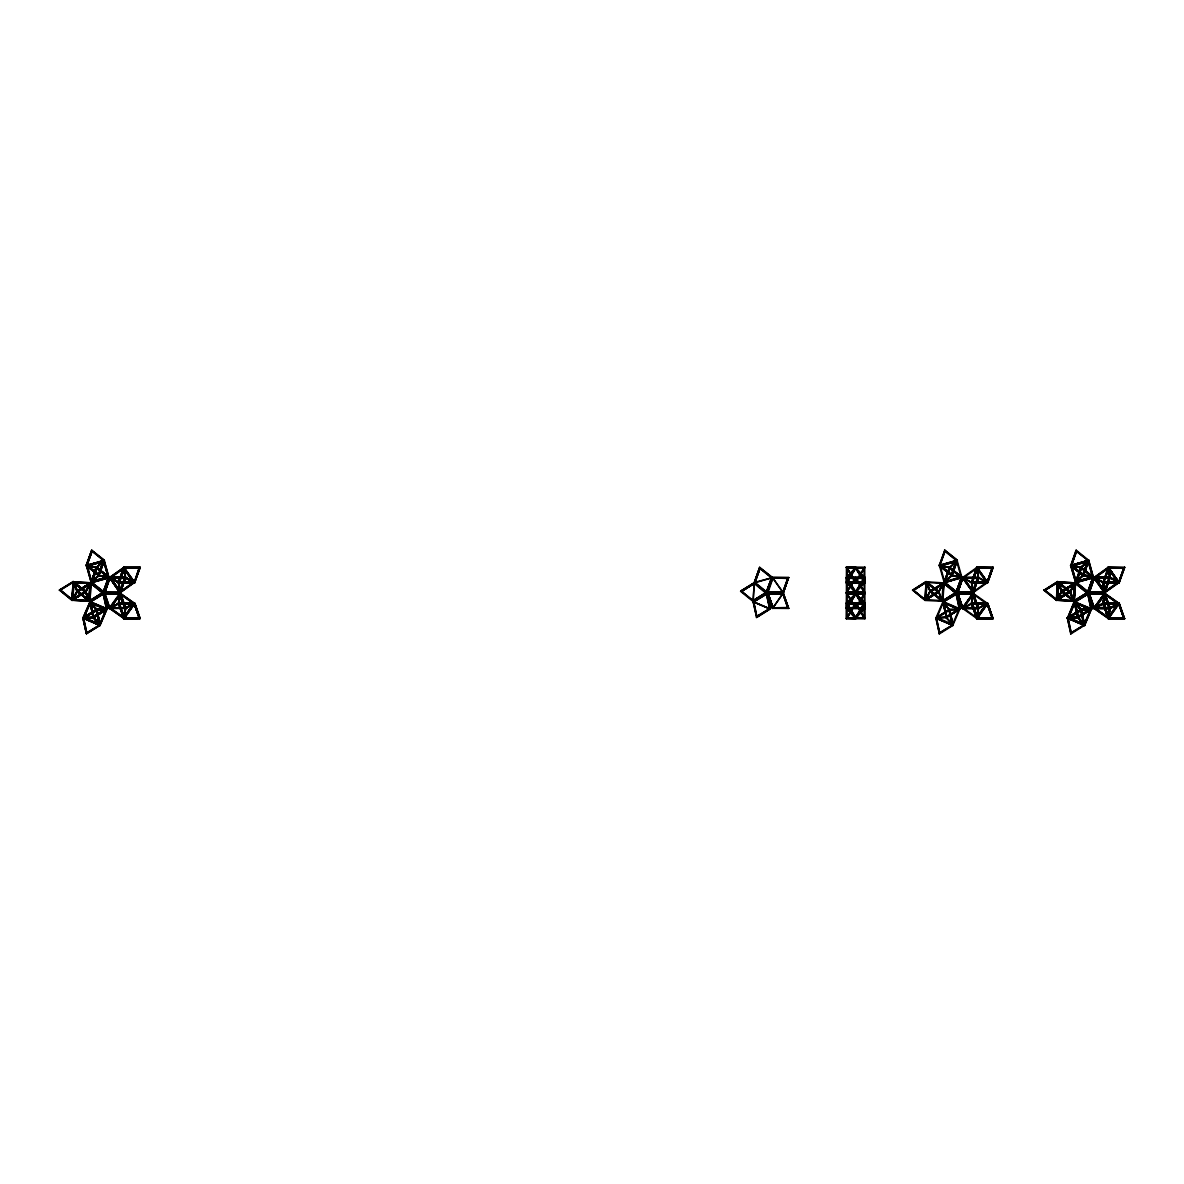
<?xml version="1.0" encoding="UTF-8"?>
<svg xmlns="http://www.w3.org/2000/svg" width="1184" height="1184" viewBox="0 0 1184 1184"><rect width="100%" height="100%" fill="white"/><g stroke="black" fill="none" stroke-linecap="round" stroke-linejoin="round"><path stroke-width="1.5" d="M847.063 567.994L864.305 567.994L846.96 567.994L855.736 567.817L847.152 567.817L847.048 592.326L864.305 592.163L855.736 592.163M864.853 577.422L864.838 582.72L846.412 582.735L846.427 577.437L864.853 577.422L855.736 592.858M132.253 604.18L125.386 608.073L109.328 608.472L103.778 592.962L89.792 601.413L77.374 591.364L73.171 581.507L71.987 600.436L73.512 581.684L85.929 591.704L88.415 598.038L85.855 591.793L74.784 582.913M72.757 599.696L73.808 582.572L90.147 583.505L89.037 600.614L72.712 599.592M89.007 598.971L89.94 585.281M91.301 582.72L109.505 577.777L104.148 592.829L89.94 602.079L90.902 582.72L74.992 582.01M1058.289 583.579L1061.426 591.467L1074.021 601.368L1056.587 600.288L1057.682 581.507L1061.5 591.349L1074.199 601.65M1058.274 584.289L1057.238 599.696L1071.668 600.584M1074.317 585.281L1073.474 598.971L1074.406 585.281M1074.036 599.518L1075.116 582.794L1070.084 591.896L1056.468 600.258L1043.666 590.106M88.504 584.334L76.96 591.275L72.076 600.184L85.84 592L71.987 600.17M89.94 601.324L71.839 600.14L73.186 581.507M140.334 567.166L134.443 582.617L123.639 567.417L118.341 582.484L119.836 590.831L118.415 582.558L123.713 567.506L125.711 577.585L120.132 592.829L103.615 593.332L107.211 609.05L89.821 601.694L103.763 592.977L109.239 608.458L104.754 594.768M71.958 600.436L77.034 591.156L90.65 582.794L89.496 601.294L107.034 608.798L100.018 625.167L93.151 617.574L89.94 601.635L103.393 592.844L90.976 583.002L96.511 567.314L88.104 565.76M756.413 617.634L770.266 608.961L752.98 601.561L766.596 592.844L772.826 608.384M754.119 583.638L741.465 591.423L754.134 583.431L741.48 591.423L754.149 583.46L753.142 601.324L754.193 582.824L740.577 591.364L752.994 601.413L766.581 593.051L754.178 582.809L740.592 591.156L754.178 583.016L759.669 567.166M925.962 581.744L944.077 582.928L942.878 601.324L924.896 600.436L926.11 581.507L912.509 590.224L926.125 581.67M942.864 601.901L956.332 592.844L962.207 608.458L978.532 608.517L987.397 603.218L971.457 603.233L964.042 607.407M944.58 549.953L957.353 560.284L939.09 565.449L957.072 560.239L961.882 577.363L951.758 575.764L939.119 565.449L949.509 567.166L961.941 577.185L944.136 582.424L938.853 591.911L925.237 600.273L912.524 590.017L924.926 600.258L938.897 591.822L926.998 582.35L925.74 599.563L930.328 591.156L942.73 601.413L956.317 593.051L944.136 582.336L961.852 577.259L944.21 582.706L962.577 577.555L973.352 592.636L978.65 577.585L976.652 567.506L978.31 577.703M1057.667 581.67L1044.051 590.224L1057.652 581.507M1075.768 600.48L1087.859 593.051L1075.575 582.291L1093.468 577.185L1081.051 567.166L1070.632 565.449L1088.599 560.239L1093.498 577.718L1075.768 582.72L1070.514 565.419L1088.88 560.284L1070.958 565.671M59.2 590.106L73.201 581.67L85.84 592L90.014 584.496M60.488 590.076L73.142 582.291L84.686 591.852L72.032 599.622L60.488 590.076L72.18 599.533M89.599 601.294L76.945 591.467L73.201 581.67L59.57 590.224L71.972 600.244L85.929 591.704M72.772 599.459L77.522 591.393L91.005 582.824L77.389 591.156L90.976 582.809L103.378 593.051M84.7 591.645L72.046 599.43L85.44 591.674L89.244 584.778L85.366 591.763M88.519 599.045L85.633 591.689L72.313 600.273L85.662 591.778L73.068 581.61M89.214 584.008L76.96 591.275L89.777 601.398L77.034 591.349L73.452 581.773L72.165 600.155M89.673 600.643L102.505 592.784L89.836 600.776L77.537 591.186L73.763 582.676L84.064 590.934M90.798 583.534L102.505 592.784L89.821 600.762M753.024 600.554L765.693 592.784L753.009 600.762L741.48 591.216L753.172 600.688M766.581 593.051L752.965 601.398L767.291 593.199M913.426 590.076L924.97 599.622L913.412 590.283L926.095 582.306L913.412 590.283L926.095 582.306L925.074 600.17L929.973 591.156L943.929 582.824L956.317 593.051L942.716 601.398L956.332 592.844L962.266 608.31L978.62 608.458L962.207 608.147L973.13 592.962L978.532 577.422L962.607 577.407L971.472 582.72L987.397 582.72L993.258 567.166M924.926 600.051L938.512 591.911L943.589 582.794L942.434 601.294L959.958 608.798L952.809 625.463L935.878 618.211L943.026 601.531L956.642 593.362L962.429 577.777L949.42 567.565L957.264 560.654L949.45 567.698L940.17 565.982L956.805 561.408L949.657 567.639L944.255 582.395L949.42 567.565L962.429 577.777L978.369 577.792L976.8 568.424L963.406 577.748L973.292 591.763L986.598 582.38L976.622 568.424M930.328 591.156L943.885 583.46L955.414 592.992L942.76 600.762L931.231 591.216L943.87 583.431L955.429 592.784L942.775 600.776L955.414 592.992M926.362 598.749L937.624 591.645L926.376 598.764M942.183 584.778L938.542 591.896L927.945 598.186M929.973 591.156L943.929 582.824L930.062 591.26M1044.939 590.283L1057.623 582.306L1044.939 590.283L1056.483 599.607L1069.152 591.852L1056.483 599.607L1069.167 591.645L1056.513 599.43L1044.939 590.283L1057.593 582.498M1124.8 567.166L1119.235 582.513L1109.822 577.496L1104.494 593.184L1093.75 608.147L1110.059 608.517L1119.294 603.292L1110.148 608.517L1093.794 608.472L1088.629 593.095L1075.457 582.809L1070.306 592L1056.735 600.406L1044.066 590.017M1062.744 591.423L1075.412 583.431L1062.744 591.423L1075.412 583.431L1086.971 592.784L1074.302 600.776L1062.744 591.423L1074.288 600.762L1086.956 592.992L1075.427 583.46L1061.989 591.393L1057.416 599.681L1058.392 582.439L1070.351 591.896L1073.444 599.681M1056.454 600.051L1070.07 591.704L1073.252 599.874M1073.681 584.008L1061.382 591.349L1074.243 601.398L1061.856 591.156L1075.457 582.809L1061.856 591.364L1058.126 598.423M1057.371 598.704L1061.708 591.171L1074.258 601.576L1091.5 608.798L1081.096 609.375L1067.642 618.018L1074.258 601.309L1087.859 592.844L1104.568 593.11L1110.266 608.354L1108.342 618.788L1118.954 603.218L1109.822 608.339L1093.809 608.31L1088.51 593.258L1093.705 608.458L1103.281 603.677L1094.934 608.191L1104.998 594.176M90.976 583.002L77.389 591.156M85.44 591.674L71.987 600.258L59.585 590.017M90.147 583.505L88.933 600.614L72.816 599.563L74.015 582.454L77.537 591.186L87.764 599.563M89.777 601.561L96.822 609.449L100.196 625.448L93.24 617.693L90.102 601.99L96.881 609.553L100.285 625.152L86.447 633.721L82.924 618.033L89.984 601.99L91.005 582.646L109.002 577.185L96.407 567.654L88.622 566.381M754.164 583.002L772.22 577.718L754.4 582.424M925.696 599.459L926.954 582.454L938.868 591.704L926.45 581.684L929.958 591.349L942.375 601.383L943.87 583.431M938.512 591.911L927.96 598.201M925.74 599.563L941.976 600.614L943.086 583.505L926.85 582.439M943.9 583.002L949.45 567.284M1057.504 581.744L1056.32 600.155L1074.406 601.324L1075.59 582.913L1057.934 581.773M1059.251 582.913L1070.321 591.793L1058.54 582.35L1057.238 599.459M1059.014 583.949L1061.93 591.304L1056.557 600.184L1070.055 591.911L1056.439 600.436L1070.38 591.911L1075.679 582.336L1093.424 577.437L1080.844 567.106L1076.7 580.071M1057.371 599.8L1073.503 600.614L1074.613 583.505L1058.392 582.439M1059.058 583.105L1070.114 591.985L1075.368 582.72L1061.515 591.156L1075.294 583.016L1074.066 601.294L1075.309 582.898L1059.458 582.01M1075.457 582.928L1081.051 567.166M87.956 565.996L96.54 567.417L109.402 577.703L120.324 593.347L134.828 603.603L124.157 618.655L109.268 608.147L119.954 593.095L125.8 608.354L120.28 592.518L134.488 582.454L125.593 577.318L109.638 577.348L118.888 591.334M1104.924 593.317L1093.986 608.31L1109.778 608.324L1119.028 603.44L1104.746 593.317L1110.192 577.585L1108.194 567.506L1109.941 577.762L1104.613 592.488L1110.178 608.354L1108.446 618.388L1102.852 603.396L1104.346 595.034L1102.881 603.396L1108.18 618.433L1124.534 618.492L1119.25 603.426L1103 603.233C1074.998 618.655 1121.322 593.806 1094.948 608.073L1108.254 617.574L1103.399 603.514L1104.731 595.73L1103.384 603.514L1108.342 618.788L1119.309 603.603L1104.42 593.095M123.639 567.417L125.474 577.659L134.843 582.646L118.385 582.587L123.994 567.314L118.933 582.439L120.531 591.763L118.459 582.661L124.024 567.299L134.828 582.646L118.459 582.661L109.638 577.348L118.711 582.484L134.739 582.528L139.964 567.314L124.024 567.299L109.579 577.526L123.891 567.506L125.474 577.762L120.087 592.844L109.683 577.526L96.481 567.565L104.414 560.284L91.849 550.308L86.314 565.39L98.953 575.764L91.331 582.395L96.259 567.18M134.458 582.72L125.356 577.585L109.387 577.614L104.029 592.666L109.387 577.614L125.593 577.422L134.502 582.454L118.533 582.72C86.802 564.516 139.105 593.791 110.438 577.688L125.312 577.777L133.659 582.38L120.354 591.763L110.497 577.526L118.74 582.202L133.6 582.558L125.312 577.866L123.92 567.476L140.082 567.491L134.769 582.513L118.578 582.439L120.132 592.577L125.711 577.481M123.832 567.536L140.082 567.491M125.193 577.703L123.595 568.379L133.585 582.439L123.698 568.29L125.445 577.792L109.283 577.481L125.356 577.496M123.891 616.02L125.282 608.236L120.531 594.176L118.652 603.574L123.906 618.788L139.949 618.655L134.769 603.426L140.067 618.492L123.876 618.788L118.415 603.396L120.28 592.607L134.458 582.35L118.504 582.38L120.132 592.488M971.472 582.572L987.678 582.528L992.902 567.314L987.412 582.572L976.815 567.166L987.767 582.35L973.174 592.636L971.354 582.558L976.859 567.166L987.767 582.646L993.021 567.491L976.963 567.299L971.62 582.602L963.421 577.866M1108.342 568.424L1118.14 582.38L1104.835 591.763L1094.963 577.526L1109.822 577.496L1118.939 582.72L1124.548 567.491L1108.357 567.166L1119.028 582.528L1108.357 567.166L1093.764 577.792L1104.42 592.829L1093.986 577.629L1108.668 567.299L1110.192 577.585L1108.328 567.092M1074.11 568.202L1083.123 575.454C1088.392 571.902 1117.711 591.349 1094.904 577.688L1105.012 591.763L1103.399 582.439L1108.831 567.832L1123.823 568.009L1118.865 581.995L1104.006 581.995L1118.865 581.995L1103.888 581.832L1108.86 567.817L1104.006 581.995M1076.108 600.776L1088.185 593.362L1093.35 577.585L1109.793 577.629L1118.081 582.558L1110.163 577.392L1094.046 577.526L1083.197 575.735L1070.75 565.73L1086.764 561.024M1124.43 567.314L1119.206 582.528L1103.148 582.35L1104.702 592.636L1102.822 582.484L1118.939 582.35L1108.12 567.417L1118.998 582.558L1108.387 567.166M987.397 582.72L978.295 577.585L973.204 593.332L962.163 608.458L978.236 608.324L987.767 603.292L976.815 618.788L978.65 608.354L973.159 592.962L971.59 582.38L987.796 582.661L971.472 582.72M1088.629 593.095L1104.45 593.273L1103.059 582.321L1119.309 582.646L1110.074 577.422L1094.105 577.348L1104.79 592.577L1094.12 577.466L1103 582.72L1118.939 582.72M110.482 577.866L119.362 590.283M935.7 617.959L953.135 625.448L935.7 618.004L946.268 617.648L960.15 609.02L946.386 617.323L942.73 601.946L956.642 593.362L962.311 577.614L978.25 577.629L986.583 582.276L971.753 582.276M1094.963 577.866L1103.281 582.276L1118.036 582.454L1109.171 569.696M1103 582.72L1104.998 591.689L1094.978 577.644M1103.177 582.484L1094.105 577.348L1103.251 582.543L1108.461 567.314L1103.281 582.276M125.312 608.073L133.6 603.396L123.758 617.574L110.512 608.191L118.814 603.677L134.739 603.44L118.504 603.233L134.828 603.292L140.067 618.492L124.009 618.64L118.385 603.396L120.191 592.962M124.128 618.462L118.8 603.426L109.268 608.458L120.457 593.317L118.652 603.574L120.457 593.317L125.312 608.324L123.876 617.515L118.903 603.514L120.294 594.235M139.949 618.655L134.858 603.307L123.92 618.477L125.474 608.176L120.132 593.095L104.162 593.095M125.548 608.176L123.728 618.433L125.711 608.354L120.413 593.317M978.65 608.354L972.863 593.11L971.59 603.574L987.678 603.44L993.006 618.492L976.637 618.433L971.339 603.396L973.13 593.258L987.767 603.603L977.081 618.655L962.444 608.31L956.983 593.258L973.041 593.11L978.28 608.339L986.538 603.396L976.696 617.574L963.391 608.191L973.47 594.176L971.857 603.514L976.815 618.788M966.218 606.8L971.738 603.677L986.568 603.677L973.292 594.176L978.132 608.236L976.8 617.515L971.59 603.574L976.904 618.655L993.258 618.788M976.637 618.433L978.132 608.236M1093.809 608.31L1109.896 608.147L1118.066 603.396L1108.357 617.515L1094.978 608.191L1104.909 594.235L1118.125 603.677L1104.835 594.176L1103.118 603.574L1108.446 618.655L1124.785 618.788M1108.446 618.655L1124.534 618.492L1108.564 618.477L1103.266 603.426L1119.206 603.44L1103.148 603.588L1104.776 594.235L1109.66 608.236L1108.328 617.515M1109.941 608.176L1108.18 618.433L1109.66 608.236M133.392 604.832L123.832 618.388L125.8 608.354L109.328 608.31L104.636 594.93M1108.638 614.466L1109.778 608.073L1104.598 593.095L1109.778 608.324L1118.096 603.396L1110.237 614.777M92.234 580.071L96.6 567.595L103.733 561.305L98.598 575.261L92.633 580.456M106.575 576.475L98.642 575.454L104.281 560.239M1076.049 580.574L1080.74 567.18L1088.747 560.239M1087.844 562.163L1083.153 575.557L1093.291 577.215M1070.854 565.227L1083.286 575.764L1088.081 562.296M86.032 565.419L96.437 567.402L104.325 560.654L86.151 565.449L91.656 550.353L86.343 565.404L98.923 575.38L90.99 582.247L108.958 577.437L98.82 575.764L86.343 565.567L104.133 560.239L109.032 577.718L91.286 582.706M86.95 565.227L92.1 551.167L103.659 560.52L98.686 574.521L86.935 565.212L92.1 551.167L86.95 565.227L98.686 574.506L103.659 560.52L92.1 551.167M91.079 582.276L96.363 567.106L91.138 582.587L77.034 591.156M109.328 577.777L103.778 592.977L91.168 582.602L96.629 567.358M91.005 582.646L96.481 567.565L103.748 561.379L108.173 576.948L91.553 581.507L108.173 576.948M96.718 568.424L91.775 582.439L103.511 591.719L108.484 577.718L96.925 568.364L91.76 582.424L103.511 591.719L108.454 577.703L96.925 568.364L91.775 582.439L96.925 568.364M98.686 574.521L103.659 560.52M109.165 577.422L98.731 575.735L104.266 560.343L91.656 550.353M103.511 591.719L108.484 577.718M103.556 592.636L108.884 577.585M124.483 567.994L119.525 581.995L134.369 582.01L139.224 567.832L124.394 567.817L119.421 581.832L134.399 581.995L139.224 567.832L124.364 567.832L119.421 581.832L124.394 567.817L139.224 567.832M119.643 592.148L124.586 578.147L109.742 578.132L104.888 592.311L119.732 592.326L124.586 578.147L109.712 578.147L104.769 592.148L119.554 592.326M120.413 592.548L125.445 577.792M788.884 577.481L772.175 577.555L766.951 592.577L754.341 582.587L759.669 567.565L754.341 582.587L766.966 592.977L753.142 601.812L770.236 608.976L766.714 593.288L753.128 601.635L756.65 617.323L753.128 601.635M760.113 568.364L754.963 582.439L759.921 568.424L771.672 577.718L766.507 591.778L771.657 577.703L766.507 591.778L754.948 582.424L759.921 568.424L771.48 577.777M772.101 579.45L766.98 592.962L772.427 577.481L783.142 592.829L788.514 577.629L772.575 577.614L766.714 593.288L770.266 608.961M768.076 592.311L772.915 578.147L787.893 578.325L782.92 592.326L768.076 592.311L782.92 592.326L787.893 578.325L772.915 578.147L787.893 578.325M788.514 577.629L783.29 592.844L788.514 577.629L783.32 592.829L767.35 592.829L771.983 579.287M957.264 560.654L951.951 575.705L957.353 560.284L944.788 550.308L939.267 565.404L951.877 575.764L939.341 565.745L957.146 560.639M939.889 565.227L945.039 551.167L956.568 560.506L951.625 574.521L939.874 565.212L945.039 551.167L956.583 560.52L951.625 574.521L940.081 565.182M944.714 582.439L956.45 591.719L961.393 577.703L949.849 568.364L944.684 582.424L956.45 591.719L961.408 577.718L949.849 568.364L944.462 581.522M951.418 574.566L956.568 560.506M956.45 591.719L961.393 577.703M949.405 567.506L944.077 582.587L956.494 592.636L962.178 577.481L957.086 592.829L973.026 592.844L956.983 593.258L962.266 608.31M976.83 567.506L962.459 577.629L956.968 592.666L973.159 592.977M962.622 578.295L957.826 592.311L972.656 592.326L977.525 578.147L962.681 578.132L957.708 592.148L972.686 592.311L977.525 578.147M962.77 578.31L957.826 592.311L962.681 578.132L977.644 578.325L962.651 578.147M963.48 577.703L973.47 591.763L971.872 582.439L977.288 567.832L992.281 568.009L987.338 581.995L972.464 581.995L977.333 567.817L992.281 568.009L987.308 582.01L972.464 581.995L977.229 567.994L992.162 567.832L987.308 582.01L992.162 567.832M972.464 581.995L977.407 567.994M972.937 592.666L978.25 577.629L973.248 592.577M1076.123 549.953L1070.795 565.39L1083.434 575.528L1071.017 565.493L1081.14 567.462L1071.594 565.967L1076.049 581.61L1092.64 576.948L1076.138 581.625L1092.61 576.86L1088.584 562.992M1075.457 582.247L1081.14 567.506L1085.832 563.451M1081.199 568.424L1092.936 577.703L1087.978 591.719L1076.419 582.365L1081.392 568.364L1076.226 582.424L1081.096 567.358M1088.629 560.358L1083.153 575.291L1077.1 580.456M1076.996 581.255L1083.493 575.705L1088.792 560.654L1093.32 577.304L1077.336 581.758M1092.936 577.703L1087.785 591.778L1092.936 577.703L1087.785 591.778L1076.226 582.424M1086.794 561.112L1070.839 565.656L1080.785 567.373L1093.557 577.555L1088.096 593.317L1091.678 609.05L1077.795 617.648L1071.106 618.018M1094.904 577.688L1108.165 568.29L1109.941 577.762L1093.824 577.629L1088.259 592.962L1075.486 582.646L1093.483 577.703M1104.08 592.163L1089.236 592.148L1104.228 592.311L1109.053 578.147L1094.223 578.132L1089.236 592.148L1104.198 592.326L1109.053 578.147L1104.198 592.326L1089.354 592.311L1094.164 578.295M1104.835 591.763L1109.793 577.629M86.521 565.33L91.849 550.308M91.168 582.602L96.674 567.506M98.494 574.566L103.452 560.58M98.953 575.764L104.414 560.284M103.319 591.778L108.277 577.777M134.621 582.365L118.681 582.35L123.92 567.166M119.91 592.844L125.326 577.629M766.758 592.636L772.279 577.555L759.876 567.506M782.802 592.163L787.774 578.147M944.788 550.308L939.474 565.345M944.684 582.424L949.849 568.364M957.205 560.343L951.67 575.439L945.661 580.486M956.243 591.778L961.216 577.777M956.494 592.636L962.03 577.555L956.702 592.977L944.092 582.602M977.081 567.462L993.021 567.491L976.933 567.314L971.872 582.439M1070.987 565.33L1076.33 550.308L1088.718 560.328L1083.242 575.572L1093.468 577.185M1109.911 577.792L1093.365 577.6L1088.022 592.636L1075.62 582.587L1080.948 567.565L1088.348 561.408L1073.237 565.493M1073.089 566.381L1081.184 567.639L1075.634 582.602M1087.356 563.747L1083.493 575.705M1087.548 563.688L1083.419 575.764M1093.853 577.614L1088.629 592.829L1104.702 592.977M1104.879 592.548L1102.881 582.558L1108.49 567.299L1124.548 567.491M106.812 609.035L96.629 609.375L83.043 617.737L86.447 633.721L100.033 625.374L106.945 609.168L93.225 617.397L99.885 625.463L82.939 618.211L89.954 601.857L106.989 609.346L93.432 617.767L107.063 608.961L93.225 617.634L82.762 617.989L96.688 609.479L107.211 609.05L93.329 617.648L83.857 617.441L96.688 609.479L99.678 624.456L93.625 617.308L90.798 604.402M1074.376 601.946L1067.539 617.915L1084.662 625.448L1077.751 617.515L1091.352 609.094L1077.899 617.767L1067.228 617.989L1084.662 625.448L1091.352 609.109L1074.273 601.946L1077.618 617.574L1084.366 625.167L1081.288 609.449L1074.539 601.546L1077.928 617.323L1067.509 617.737L1084.766 625.552M83.206 617.974L100.137 625.256L84.863 618.788M85.603 618.344L99.782 624.456L106.072 609.42L90.295 602.656L102.934 608.236M99.826 624.368L83.901 617.604L90.295 602.656L106.131 609.479L99.708 624.279M86.447 633.721L82.91 618.048L96.762 609.375L100.048 625.359L96.555 609.553L107.226 609.02M1068.501 617.678L1077.928 617.323L1090.582 609.582L1076.345 603.544L1090.597 609.479L1081.155 610.012L1074.613 602.76L1078.091 617.308L1084.144 624.456L1080.977 609.938L1074.658 602.878L1077.973 617.589L1067.598 617.9L1081.17 609.479L1067.509 617.737M1074.302 602.079L1088.185 593.362L1091.53 608.961L1077.736 617.234L1091.678 609.05L1080.977 609.656L1090.464 609.331M1070.084 618.344L1084.263 624.456L1090.597 609.479L1077.736 617.293L1084.603 625.256L1091.426 609.168L1076.152 602.715M83.99 617.767L89.629 604.447M106.072 609.42L90.265 602.745M936.899 617.693L946.268 617.116L958.922 609.331L943.189 602.745L949.376 609.834L952.75 624.264L946.075 617.574L953.09 625.063L949.642 609.775L942.997 601.857L949.553 609.908L959.04 609.582L943.234 602.656L936.825 617.604L952.632 624.279M949.45 609.656L959.854 609.286L942.893 601.812M1068.53 617.856L1074.776 602.656L1090.494 609.508M1084.174 624.279L1068.397 617.515M83.635 618.196L86.802 632.892L99.471 625.122L96.156 610.515L83.487 618.3L86.802 632.892L99.441 625.122L96.348 610.589L83.487 618.3M939.149 634.047L952.987 625.359L949.686 609.375L959.854 609.286M949.686 609.375L935.863 618.033L939.386 633.721L935.967 617.737L949.568 609.375L936.085 617.989M1084.648 625.167L1067.406 618.211L1084.352 625.463M1075.013 602.064L1087.83 594.19L1090.923 608.724L1078.284 616.494L1090.952 608.709L1087.83 594.19L1074.968 601.886L1078.091 616.405M1070.676 634.047L1084.766 625.152L1081.347 609.553L1075.694 603.248M1074.598 601.709L1077.721 617.693L1091.396 609.286L1081.17 609.479L1067.228 617.989M1084.529 625.359L1081.229 609.375L1084.307 625.3L1081.17 609.73L1074.613 602.76M952.602 624.368L958.996 609.42M1090.538 609.42L1084.13 624.368L1077.988 617.19L1071.579 617.471M93.314 617.515L90.102 601.99M89.096 600.525L77.004 591.245L72.254 600.406L77.345 591.171L73.66 598.423M85.544 591.97L89.732 584.348M85.84 592L89.096 586.05M1057.549 598.912L1061.737 591.29L1072.689 600.155M1073.622 584.852L1069.833 591.763L1057.194 599.592M85.618 591.896L89.422 584.985M925.237 600.273L930.284 591.171M1061.515 591.156L1056.779 600.273L1057.978 581.684L1070.395 591.704L1074.125 601.191M1073.725 584.778L1070.306 592M107.374 576.268L96.466 567.121L107.522 576.031M1071.535 566.13L1088.214 561.305L1092.64 576.948L1083.36 575.232L1071.653 566.144M1093.232 577.378L1080.933 567.121L1070.898 565.493L1075.546 582.276M1083.197 575.735L1070.898 565.493M108.232 576.786L96.585 567.166L86.402 565.745L104.207 560.639L108.839 577.304L96.437 567.402M108.04 576.815L103.615 561.26L88.8 565.582L103.881 561.408L87.172 566.144L96.526 567.698M87.808 566.603L98.879 575.498L106.664 576.534M98.82 575.764L86.55 565.493M940.259 565.908L956.672 561.305L961.097 576.948L944.595 581.625L940.17 565.982L951.818 575.232L961.156 576.786L949.45 567.698M949.509 567.166L961.793 577.437L943.914 582.646M951.818 575.232L961.941 577.185M951.758 575.764L939.312 565.227L944.151 582.38M1083.36 575.232L1092.595 576.741L1081.14 567.506M846.945 582.395L855.721 568.438L864.32 577.762L855.751 591.778L846.945 582.395L855.751 591.778M855.544 591.719L864.32 577.762M846.146 567.166L855.736 567.476L846.16 582.661L865.119 582.646L855.736 567.299L846.308 582.35L855.751 592.636L864.956 577.585L855.514 567.506L846.308 582.572L855.544 592.592L865.119 577.496L846.16 577.496L864.956 577.807L855.529 592.681M846.16 608.472L855.544 593.317L865.134 603.292L846.412 603.233L846.427 608.532L865.134 608.472L846.323 577.6L855.514 567.565M846.53 603.426L855.529 618.448L846.53 603.426L855.751 603.426L864.956 618.477L855.529 618.388L846.323 608.369L855.736 593.376L864.942 603.396L855.662 618.788L864.956 603.603L855.736 618.64L846.323 618.477L855.647 603.292M846.96 608.191L855.736 594.19L846.96 608.191L855.736 617.574L864.32 608.191L855.544 593.806M864.305 603.574L855.529 617.53L864.305 603.574L855.544 594.19L846.945 603.574L855.736 617.944L864.32 617.959L847.063 617.944M864.734 603.337L855.529 618.388L864.956 608.369L846.323 608.162L855.544 593.125M846.945 581.818L855.529 567.817M846.427 577.437L864.942 608.162L847.048 607.806L864.113 607.806L846.96 607.644L855.736 593.806L864.32 593.806L846.96 593.791M846.53 618.64L855.544 603.426M864.956 593.288L855.736 608.324L864.956 593.288L846.16 592.992L855.529 577.629L864.942 592.681L855.632 577.496L846.308 592.681L865.134 592.977L846.427 593.11L846.16 618.788M855.529 617.944L846.96 617.944L855.529 617.944L864.32 604.121M104.888 593.613L109.698 607.792L124.69 607.629L119.762 593.613L104.888 593.613L109.698 607.792M110.452 608.191L123.758 617.574L133.659 603.559L120.354 594.176L110.512 608.191L120.354 594.176L133.674 603.559M109.55 608.31L118.755 603.411L110.556 608.354M134.192 603.958L139.327 617.959L124.379 618.122L119.421 604.106L132.756 603.944M124.69 607.629L119.732 593.628L124.572 607.806L119.643 593.791L104.769 593.776L119.614 593.791M125.43 608.413L120.102 593.11M123.802 618.388L134.517 603.396L125.593 608.517L134.458 603.218L118.8 603.426M119.421 604.106L134.369 603.958L139.209 618.137L124.35 618.122L119.421 604.106L132.638 604.121M772.427 608.458L767.232 593.258L772.738 608.31L783.379 592.666M772.501 606.06L768.09 593.613L772.9 607.792L787.774 607.806L782.964 593.613L768.09 593.613L772.382 606.223M788.87 608.458L772.53 608.31L783.408 592.962L772.471 577.481L788.633 577.792M782.757 593.628L787.878 607.629L772.9 607.792L787.893 607.629M783.172 593.273L788.5 608.324L783.379 593.258M962.636 607.792L977.629 607.629L972.582 593.791L957.708 593.776L972.671 593.628L977.51 607.806L962.666 607.777L957.826 593.613L962.636 607.792L977.51 607.806L972.7 593.613L957.826 593.613L962.607 607.614M971.738 603.677L962.592 608.532L973.174 593.317M973.248 593.362L962.533 608.354M987.678 603.44L993.006 618.492L976.948 618.64L971.457 603.366M992.266 617.959L977.303 618.122L972.464 603.944L977.274 618.122L992.266 617.959L987.16 603.944L992.266 617.959L977.274 618.122L972.345 604.106L985.665 603.958M978.236 608.324L973.07 593.095M976.696 617.574L986.568 603.677M976.889 618.462L987.367 603.337M1089.25 593.776L1094.208 607.777L1109.038 607.806L1104.08 593.791L1089.25 593.776L1104.198 593.628L1109.156 607.629L1104.228 593.613L1089.25 593.776L1094.179 607.792L1109.038 607.806L1104.228 593.613M1094.179 607.792L1089.369 593.613M1119.339 603.307L1102.97 603.233L1094.149 608.413L1104.746 592.977M1103.754 594.871L1094.12 608.369L1110.148 608.458M1102.852 603.396L1108.446 618.388L1103 603.233L1118.88 603.958L1123.808 617.959L1108.846 618.122L1123.69 618.137L1118.85 603.958L1104.006 603.944L1108.268 616.568M1109.896 608.147L1093.957 608.132M125.312 608.324L109.653 608.369L123.906 618.433M124.379 618.122L139.327 617.959L124.468 617.959M767.232 593.258L783.29 593.11L788.618 608.147L772.56 608.31L767.35 593.095M987.589 603.603L992.888 618.655L987.796 603.307M1094.297 607.629L1109.156 607.629L1094.149 607.614M1108.387 616.405L1104.006 603.944L1118.91 604.136M1119.132 603.603L1124.534 618.492M855.514 568.438L846.96 577.777L855.721 568.379L864.305 582.38L855.544 591.778L864.305 582.38M855.544 592.636L864.942 582.558L855.529 567.462M846.16 603.307L864.956 603.603L846.16 603.307L855.736 593.317L846.323 608.162L864.942 608.162M77.256 591.497L73.512 581.684M1072.734 599.311L1070.025 591.778L1056.439 600.244M85.633 591.689L88.312 599.237M929.958 591.349L942.582 601.191L938.868 591.704M1070.395 591.704L1072.778 599.237M1073.355 600.717L1070.099 591.689M945.291 581.152L951.862 575.38M945.542 581.285L951.951 575.705M1080.814 567.476L1088.792 560.654M1076.744 581.137L1083.064 575.261M846.16 582.646L865.119 582.646L846.412 582.735M846.516 567.299L855.529 582.513L846.323 567.462L855.736 567.299M855.736 592.681L846.323 577.807L864.853 577.703M855.736 592.326L864.32 578.325L846.96 578.325L855.736 578.162M862.588 581.832L855.529 581.995L864.305 581.832M864.202 582.276L864.216 577.6L847.063 577.614L847.048 582.558L864.942 582.35L855.529 567.994M846.96 604.106L862.5 603.958M855.751 603.426L864.956 618.477M865.119 567.166L855.529 582.35L864.749 567.314L864.838 592.858L846.412 592.844L846.427 567.299L864.942 567.476L846.427 567.462M125.578 577.555L109.594 577.629M123.743 567.476L134.813 582.572M123.698 568.424L110.467 577.748L120.354 591.763M120.354 591.689L133.629 582.276M962.548 577.585L973.115 592.666L962.4 577.792M1094.934 577.748L1108.239 568.379L1118.051 582.439M1104.835 591.689L1118.096 582.276L1103.222 582.202M110.438 577.688L123.698 568.29M134.458 581.832L119.421 581.832L134.369 582.01M782.772 592.311L767.972 592.148M1109.038 567.817L1123.823 568.009L1118.836 582.01L1123.823 568.009M1103.399 582.439L1119.087 582.365M1109.837 577.703L1108.55 571.398M1118.998 582.558L1104.702 592.636L1118.954 582.454L1110.059 577.318L1093.735 577.407M83.96 617.589L96.807 609.73L90.058 601.857M84.064 617.856L96.688 610.012L103.008 609.775M85.648 617.796L93.551 617.486L104.769 610.515M88.682 584.541L77.256 591.29M74.118 598.719L83.96 592.636M1073.503 583.801L1061.619 591.482M1073.148 584.541L1061.604 591.26M90.946 583.431L78.277 591.423L90.961 583.46L102.49 592.992M753.024 600.776L765.678 592.992L754.297 583.564M959.75 609.035L946.268 617.648M1074.317 600.569L1086.971 592.784M1081.096 609.908L1068.442 617.693L1074.806 602.789L1080.977 609.938M59.585 590.224L73.349 581.906M103.171 594.116L106.456 608.724L93.625 616.405L90.502 601.886L103.171 594.116L90.502 601.886L93.625 616.405L106.471 608.709L103.363 594.19M89.836 602.079L96.762 609.834L82.776 617.959M93.625 617.308L106.871 608.887M769.482 608.635L756.813 616.405L753.705 601.886L766.551 594.19L769.674 608.709L756.813 616.405L753.72 601.886L766.359 594.116L769.659 608.724M770.074 608.887L756.65 617.323M925.888 599.681L938.853 591.911M956.287 594.19L943.456 601.886L946.741 616.494L959.41 608.709L956.287 594.19L943.441 601.886L946.564 616.405M936.44 618.285L939.741 632.892L952.395 625.122L939.548 632.818L936.44 618.285L949.094 610.515L951.862 623.42M942.878 601.635L946.386 617.323L960.002 608.961L956.642 593.362L959.972 608.976M1074.243 601.398L1087.859 592.844M1069.389 617.426L1080.814 610.589L1083.922 625.122L1071.076 632.818L1068.175 618.359M1069.581 617.5L1080.814 610.589L1083.937 625.122L1071.268 632.892L1067.983 618.285M118.518 603.366L111.133 607.422L118.385 603.396M125.43 608.339L133.008 604.062M125.682 608.458L133.037 604.328M783.024 593.791L767.972 593.776L782.935 593.628L787.774 607.806M772.471 608.147L788.618 608.147M1094.179 608.532L1108.653 618.64M90.191 602.878L96.688 610.012M96.881 609.553L100.033 625.256M1078.091 617.308L1084.766 625.152M93.255 617.293L99.545 624.368M93.151 617.574L90.132 601.709M93.196 581.048L106.427 577.378M1077.662 581.048L1092.536 576.904M98.746 575.468L107.33 576.919L98.642 575.454L104.207 560.624L86.284 565.73L98.879 575.232M91.212 582.38L86.462 565.567L91.124 582.35L108.943 577.363M86.166 565.449L104.088 560.609M1070.632 565.449L1088.422 560.491M772.456 577.496L759.669 567.565M846.945 603.574L855.736 594.19L864.32 608.191M1110.266 608.354L1104.776 594.235M106.989 609.346L96.703 609.775M85.529 617.53L93.551 617.486M86.639 618.018L93.432 617.767M1091.456 609.346L1081.17 609.775M102.949 609.701L96.629 609.908L91.242 604.062M83.043 617.737L93.447 617.367L100.285 625.152M935.967 617.737L946.208 617.234M962.281 577.629L978.25 577.629M1094.223 578.132L1089.354 592.311L1094.179 578.147L1109.171 578.325M131.986 603.677L118.814 603.677L132.874 603.603M971.502 603.5L987.426 603.5M847.048 603.677L864.202 603.677M862.603 604.121L855.544 603.958L847.167 618.122L847.063 593.628L855.736 607.644L847.152 607.806M985.576 604.121L972.345 604.106L985.547 604.121M1103.266 603.677L1118.939 604.121L1123.69 618.137L1108.846 618.122M109.816 607.629L125.386 608.073L109.372 608.31M847.063 608.088L864.216 608.088M1108.934 617.959L1123.808 617.959L1118.732 604.136M847.063 578.325L864.216 578.325M972.345 581.832L987.19 581.847M847.048 581.818L864.202 581.832M847.048 581.995L864.202 581.995M847.048 592.163L864.202 592.163M783.172 592.681L767.232 592.666L772.545 577.629M119.969 592.681L104.148 592.829M847.063 593.791L864.216 593.806M862.5 604.121L847.063 604.106L855.751 603.958L864.113 618.122L864.216 593.643L855.736 607.806M846.412 608.324L864.838 608.339L855.544 593.376M864.749 618.655L846.427 618.477L855.736 618.64M1057.726 581.892L1056.616 600.17L1070.38 591.911M72.12 600.288L89.555 601.368M1058.289 582.572L1072.719 583.46M75.598 582.676L88.252 583.46M73.023 581.744L91.138 582.928M1073.237 566.144L1081.007 567.417L1093.335 577.437M939.341 565.745L949.598 567.462M87.261 566.07L96.659 567.462M978.413 577.762L976.534 568.379M855.721 568.438L864.113 577.703M84.908 618.699L99.959 625.344M1070.721 633.647L1067.391 618.033L1070.913 633.721M959.203 608.65L956.11 594.116M949.287 610.589L952.054 623.509M103.718 593.362L107.048 608.976M82.924 618.033L96.629 609.375M753.172 601.798L770.103 609.05M83.072 617.915L100.196 625.448M91.434 581.492L87.128 565.967M978.532 577.422L987.441 582.454M962.607 577.407L971.709 582.543L976.815 567.166M1104.746 593.317L1109.911 608.413M1108.298 618.388L1094.12 608.369M120.309 593.362L134.532 603.381M773.078 607.792L768.09 593.613M1059.517 583.697L1069.818 591.97M1064.505 593.362L1061.722 591.497L1058.807 584.141M1067.08 595.434L1072.23 599.563M73.201 581.995L85.559 591.778L88.46 599.119M88.489 566.929L98.79 575.217M1080.948 567.565L1093.542 577.526M1058.881 583.534L1069.152 591.852M927.353 583.327L937.624 591.852M91.36 582.558L103.748 592.577M855.529 578.162L846.945 592.163M855.721 581.995L864.113 567.832L864.202 592.34L855.529 578.325M864.853 592.755L865.134 618.773M846.53 608.428L855.736 618.448M1075.442 603.352L1081.347 609.553L1067.598 617.9M946.194 617.293L953.09 625.063M109.653 577.466L119.17 591.053M847.152 567.817L855.721 581.832M847.167 578.147L855.751 591.719M85.352 591.97L88.252 599.311M1058.54 582.35L1061.796 591.378L1057.978 581.684M942.375 601.383L938.557 591.689L941.25 599.237M926.998 582.35L930.269 591.378L926.45 581.684M1119.206 603.44L1124.415 618.655M1104.006 603.944L1107.736 614.999M987.308 603.958L992.148 618.137M119.54 603.944L123.935 616.39M972.464 603.944L977.392 617.959M957.826 593.613L962.755 607.629M1071.698 565.982L1076.138 581.625M87.231 565.982L91.671 581.625M1074.687 603.825L1077.721 617.693M1075.176 601.96L1078.284 616.494M943.056 601.709L946.46 617.19M864.838 603.233L864.853 608.532M864.202 603.396L864.216 608.369L855.736 617.53L847.152 603.514L847.063 608.369M931.231 591.216L943.885 583.653L931.231 591.216M109.831 578.31L104.888 592.311L109.742 578.132L124.705 578.325L109.86 578.295M1076.374 551.226L1071.416 565.227L1083.153 574.521L1087.016 563.628L1082.96 574.566L1086.808 563.673L1082.96 574.566L1071.594 565.168L1076.567 551.167L1071.402 565.212L1076.374 551.226L1088.111 560.506L1076.374 551.226M134.369 603.958L139.209 618.137L134.28 604.121M846.53 593.11L855.529 608.324L846.53 593.11M972.582 592.148L957.708 592.148L972.538 592.163M978.354 608.147L962.385 608.147L978.354 608.147"/></g></svg>
